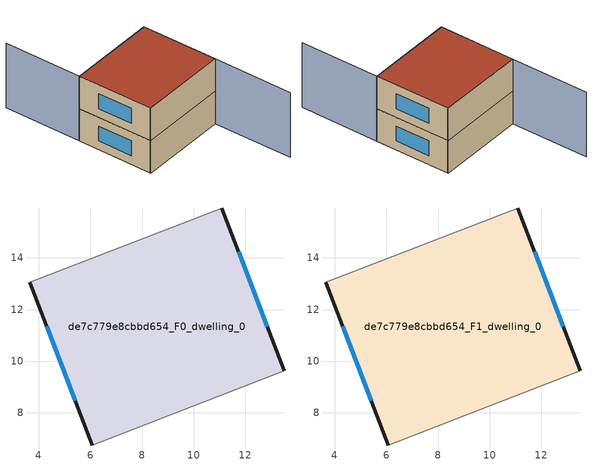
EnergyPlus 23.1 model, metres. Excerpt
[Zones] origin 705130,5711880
de7c779e8cbbd654_F0_dwelling_0
 floor ground (EU_floor_Construction): 11.09,15.93 13.51,9.64 6.07,6.75 3.65,13.06 z0
 wall outside (EU_wall_Construction): 13.51,9.64 11.09,15.93 / 3.65,13.06 6.07,6.75 z0:3
 wall adiabatic (EU_wall_Construction): 11.09,15.93 3.65,13.06 / 6.07,6.75 13.51,9.64 z0:3
 window (EU_Window_Construction): 12.85,11.34 11.74,14.23 / 4.31,11.35 5.42,8.46 z0.81:2.19
de7c779e8cbbd654_F1_dwelling_0
 floor to de7c779e8cbbd654_F0_dwelling_0 (EU_floor_Construction): 11.09,15.93 13.51,9.64 6.07,6.75 3.65,13.06 z3
 wall outside (EU_wall_Construction): 13.51,9.64 11.09,15.93 / 3.65,13.06 6.07,6.75 z3:6
 wall adiabatic (EU_wall_Construction): 11.09,15.93 3.65,13.06 / 6.07,6.75 13.51,9.64 z3:6
 window (EU_Window_Construction): 12.85,11.34 11.74,14.23 / 4.31,11.35 5.42,8.46 z3.81:5.19
 roof outside (EU_roof_Construction): 13.51,9.64 11.09,15.93 3.65,13.06 6.07,6.75 z6
shading: 6.06,6.78 13.51,9.64 / 13.51,9.64 16.06,3 / 11.1,15.92 3.65,13.06 / 3.65,13.06 1.15,19.56 z0:6
[Building]
EU S2 Campaign: North Axis=0; Terrain=City; Solar Distribution=FullExterior
[Site:Location]
London: Latitude=51.5; Longitude=-0.5; Time Zone=0; Elevation=25
[SizingPeriod:WeatherFileDays]
AnnualSizingPeriod: Begin Month=1; Begin Day of Month=1; End Month=12; End Day of Month=31; Day of Week for Start Day=Monday; Use Weather File Daylight Saving Period=No; Use Weather File Rain and Snow Indicators=No
[MATERIAL]
EU_InternalMass_Material: Roughness=MediumRough; Thickness=0.1; Conductivity=1; Density=1800; Specific Heat=900; Thermal Absorptance=0.9; Solar Absorptance=0.7; Visible Absorptance=0.7
[MATERIAL:NOMASS] Roughness=MediumRough; Thermal Absorptance=0.9; Solar Absorptance=0.7; Visible Absorptance=0.7
Name | Thermal Resistance
EU_wall_NoMass | 0.727863
EU_roof_NoMass | 0.773354
EU_floor_NoMass | 1.79329
[WINDOWMATERIAL:SIMPLEGLAZINGSYSTEM]
EU_Window_SimpleGlazing: UFactor=2.58614; Solar Heat Gain Coefficient=0.76; Visible Transmittance=0.76
[CONSTRUCTION]
EU_wall_Construction: EU_wall_NoMass
EU_roof_Construction: EU_roof_NoMass
EU_floor_Construction: EU_floor_NoMass
EU_Window_Construction: EU_Window_SimpleGlazing
EU_InternalMass_Construction: EU_InternalMass_Material
[ZONE] Type=1; Multiplier=1; Ceiling Height=autocalculate; Volume=161.445; Floor Area=autocalculate; Part of Total Floor Area=Yes
de7c779e8cbbd654_F0_dwelling_0; de7c779e8cbbd654_F1_dwelling_0
[INTERNALMASS] Construction=EU_InternalMass_Construction; Surface Area=53.8148
Name | Zone or ZoneList
de7c779e8cbbd654_F0_dwelling_0_EU_InternalMass | de7c779e8cbbd654_F0_dwelling_0
de7c779e8cbbd654_F1_dwelling_0_EU_InternalMass | de7c779e8cbbd654_F1_dwelling_0
[OTHEREQUIPMENT] Fuel Type=Electricity; Design Level Calculation Method=Watts/Area; Power per Zone Floor Area=1; Fraction Latent=0; Fraction Radiant=0; Fraction Lost=0; Carbon Dioxide Generation Rate=0; EndUse Subcategory=EU_Step8_InternalGains
Name | Zone or ZoneList or Space or SpaceList | Schedule
EU_Step8_InternalGain_de7c779e8cbbd654_F0_dwelling_0_f000 | de7c779e8cbbd654_F0_dwelling_0 | EU_Step8_GainSchedule_de7c779e8cbbd654_F0_dwelling_0_f000
EU_Step8_InternalGain_de7c779e8cbbd654_F1_dwelling_0_f000 | de7c779e8cbbd654_F1_dwelling_0 | EU_Step8_GainSchedule_de7c779e8cbbd654_F1_dwelling_0_f000
[ZONEVENTILATION:DESIGNFLOWRATE] Schedule=EU_AlwaysOn; Design Flow Rate Calculation Method=AirChanges/Hour; Air Changes per Hour=0.484901; Ventilation Type=Natural; Fan Pressure Rise=0; Fan Total Efficiency=1; Constant Term Coefficient=1; Temperature Term Coefficient=0; Velocity Term Coefficient=0; Velocity Squared Term Coefficient=0; Minimum Indoor Temperature=-100; Maximum Indoor Temperature=100; Delta Temperature=-100; Minimum Outdoor Temperature=-100; Maximum Outdoor Temperature=100; Maximum Wind Speed=40
Name | Zone or ZoneList or Space or SpaceList
EU_ConstantAir_de7c779e8cbbd654_F0_dwelling_0 | de7c779e8cbbd654_F0_dwelling_0
EU_ConstantAir_de7c779e8cbbd654_F1_dwelling_0 | de7c779e8cbbd654_F1_dwelling_0
[HVACTEMPLATE:THERMOSTAT] Constant Heating Setpoint=20; Constant Cooling Setpoint=50
EU_HeatOnly_de7c779e8cbbd654_F0_dwelling_0; EU_HeatOnly_de7c779e8cbbd654_F1_dwelling_0
[HVACTEMPLATE:ZONE:IDEALLOADSAIRSYSTEM] System Availability Schedule=EU_AlwaysOn; Maximum Heating Supply Air Temperature=50; Minimum Cooling Supply Air Temperature=13; Maximum Heating Supply Air Humidity Ratio=0.0156; Minimum Cooling Supply Air Humidity Ratio=0.0077; Heating Limit=NoLimit; Cooling Limit=NoLimit; Heating Availability Schedule=EU_AlwaysOn; Cooling Availability Schedule=EU_CoolingOff; Dehumidification Control Type=ConstantSensibleHeatRatio; Cooling Sensible Heat Ratio=0.7; Dehumidification Setpoint=60; Humidification Control Type=None; Humidification Setpoint=30; Outdoor Air Method=None; Outdoor Air Flow Rate per Person=0.00944; Outdoor Air Flow Rate per Zone Floor Area=0; Outdoor Air Flow Rate per Zone=0; Demand Controlled Ventilation Type=None; Outdoor Air Economizer Type=NoEconomizer; Heat Recovery Type=None; Sensible Heat Recovery Effectiveness=0.7; Latent Heat Recovery Effectiveness=0.65
Name | Template Thermostat
de7c779e8cbbd654_F0_dwelling_0 | EU_HeatOnly_de7c779e8cbbd654_F0_dwelling_0
de7c779e8cbbd654_F1_dwelling_0 | EU_HeatOnly_de7c779e8cbbd654_F1_dwelling_0
[SIZING:ZONE] Zone Cooling Design Supply Air Temperature Input Method=SupplyAirTemperature; Zone Cooling Design Supply Air Temperature=13; Zone Heating Design Supply Air Temperature Input Method=SupplyAirTemperature; Zone Heating Design Supply Air Temperature=50; Zone Cooling Design Supply Air Humidity Ratio=0.008; Zone Heating Design Supply Air Humidity Ratio=0.008; Cooling Design Air Flow Method=DesignDay; Cooling Design Air Flow Rate=0; Cooling Minimum Air Flow per Zone Floor Area=0.000762; Cooling Minimum Air Flow=0; Cooling Minimum Air Flow Fraction=0.2; Heating Design Air Flow Method=DesignDay; Heating Design Air Flow Rate=0; Heating Maximum Air Flow per Zone Floor Area=0.002032; Heating Maximum Air Flow=0.141576; Heating Maximum Air Flow Fraction=0.3; Account for Dedicated Outdoor Air System=No; Dedicated Outdoor Air System Control Strategy=NeutralSupplyAir; Dedicated Outdoor Air Low Setpoint Temperature for Design=autosize; Dedicated Outdoor Air High Setpoint Temperature for Design=autosize; Zone Load Sizing Method=Sensible Load Only No Latent Load; Zone Latent Cooling Design Supply Air Humidity Ratio Input Method=HumidityRatioDifference; Zone Cooling Design Supply Air Humidity Ratio Difference=0.005; Zone Latent Heating Design Supply Air Humidity Ratio Input Method=HumidityRatioDifference; Zone Humidification Design Supply Air Humidity Ratio Difference=0.005
de7c779e8cbbd654_F0_dwelling_0; de7c779e8cbbd654_F1_dwelling_0
[SCHEDULE:CONSTANT]
Name | Hourly Value
EU_AlwaysOn | 1
EU_CoolingOff | 0
[SCHEDULE:FILE] Column Number=1; Rows to Skip at Top=0; Number of Hours of Data=8760; Column Separator=Comma; Interpolate to Timestep=No; Minutes per Item=60; Adjust Schedule for Daylight Savings=Yes
Name | File
EU_Step8_GainSchedule_de7c779e8cbbd654_F0_dwelling_0_f000 | ../../schedules/de7c779e8cbbd654/de7c779e8cbbd654_F0_dwelling_0_f000_gain.csv
EU_Step8_GainSchedule_de7c779e8cbbd654_F1_dwelling_0_f000 | ../../schedules/de7c779e8cbbd654/de7c779e8cbbd654_F1_dwelling_0_f000_gain.csv
